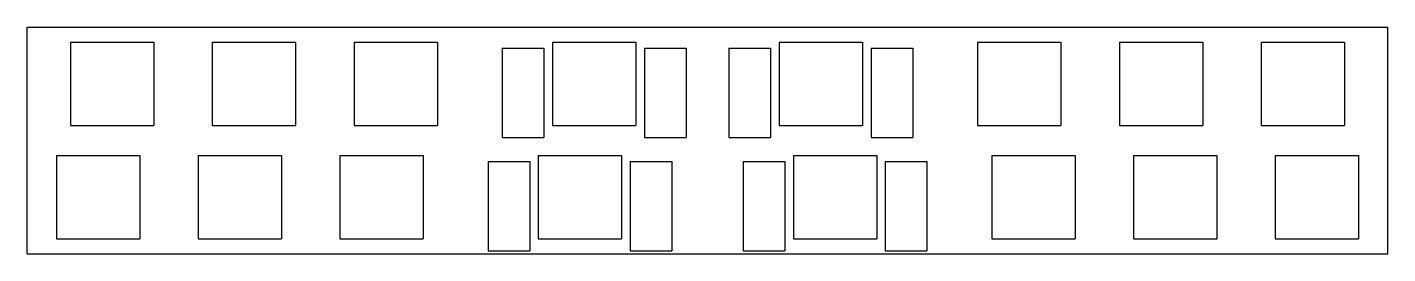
# Model space of a CAD drawing. Header units: millimetres. Extents: x 0 to 229, y -38 to 0.
import ezdxf

# ---------------------------------------------------------------- set-up
doc = ezdxf.new("R2010")
doc.units = ezdxf.units.MM

msp = doc.modelspace()

# ---------------------------------------------------------------- linework, layer by layer
for p, q in [((0, 0), (228.6, 0)), ((0, -38.1), (0, 0)), ((228.6, -38.1), (228.6, 0)), ((7.2875, -2.525), (21.2875, -2.525)), ((7.2875, -2.525), (7.2875, -16.525)), ((21.2875, -2.525), (21.2875, -16.525)), ((31.1, -2.525), (45.1, -2.525)), ((31.1, -2.525), (31.1, -16.525)), ((45.1, -2.525), (45.1, -16.525)), ((54.9125, -2.525), (68.9125, -2.525)), ((54.9125, -2.525), (54.9125, -16.525)), ((68.9125, -2.525), (68.9125, -16.525)), ((79.812, -3.525), (86.812, -3.525)), ((79.812, -3.525), (79.812, -18.525)), ((86.812, -3.525), (86.812, -18.525)), ((88.25, -2.525), (102.25, -2.525)), ((88.25, -2.525), (88.25, -16.525)), ((102.25, -2.525), (102.25, -16.525)), ((103.688, -3.525), (110.688, -3.525)), ((103.688, -3.525), (103.688, -18.525)), ((110.688, -3.525), (110.688, -18.525)), ((117.912, -3.525), (124.912, -3.525)), ((117.912, -3.525), (117.912, -18.525)), ((124.912, -3.525), (124.912, -18.525)), ((126.35, -2.525), (140.35, -2.525)), ((126.35, -2.525), (126.35, -16.525)), ((140.35, -2.525), (140.35, -16.525)), ((141.788, -3.525), (148.788, -3.525)), ((141.788, -3.525), (141.788, -18.525)), ((148.788, -3.525), (148.788, -18.525)), ((159.6875, -2.525), (173.6875, -2.525)), ((159.6875, -2.525), (159.6875, -16.525)), ((173.6875, -2.525), (173.6875, -16.525)), ((183.5, -2.525), (197.5, -2.525)), ((183.5, -2.525), (183.5, -16.525)), ((197.5, -2.525), (197.5, -16.525)), ((207.3125, -2.525), (221.3125, -2.525)), ((207.3125, -2.525), (207.3125, -16.525)), ((221.3125, -2.525), (221.3125, -16.525)), ((7.2875, -16.525), (21.2875, -16.525)), ((31.1, -16.525), (45.1, -16.525)), ((54.9125, -16.525), (68.9125, -16.525)), ((88.25, -16.525), (102.25, -16.525)), ((126.35, -16.525), (140.35, -16.525)), ((159.6875, -16.525), (173.6875, -16.525)), ((183.5, -16.525), (197.5, -16.525)), ((207.3125, -16.525), (221.3125, -16.525)), ((79.812, -18.525), (86.812, -18.525)), ((103.688, -18.525), (110.688, -18.525)), ((117.912, -18.525), (124.912, -18.525)), ((141.788, -18.525), (148.788, -18.525)), ((4.90625, -21.575), (18.90625, -21.575)), ((4.90625, -21.575), (4.90625, -35.575)), ((18.90625, -21.575), (18.90625, -35.575)), ((28.71875, -21.575), (42.71875, -21.575)), ((28.71875, -21.575), (28.71875, -35.575)), ((42.71875, -21.575), (42.71875, -35.575)), ((52.53125, -21.575), (66.53125, -21.575)), ((52.53125, -21.575), (52.53125, -35.575)), ((66.53125, -21.575), (66.53125, -35.575)), ((77.43075, -22.575), (84.43075, -22.575)), ((77.43075, -22.575), (77.43075, -37.575)), ((84.43075, -22.575), (84.43075, -37.575)), ((85.86875, -21.575), (99.86875, -21.575)), ((85.86875, -21.575), (85.86875, -35.575)), ((99.86875, -21.575), (99.86875, -35.575)), ((101.30675, -22.575), (108.30675, -22.575)), ((101.30675, -22.575), (101.30675, -37.575)), ((108.30675, -22.575), (108.30675, -37.575)), ((120.29325, -22.575), (127.29325, -22.575)), ((120.29325, -22.575), (120.29325, -37.575)), ((127.29325, -22.575), (127.29325, -37.575)), ((128.73125, -21.575), (142.73125, -21.575)), ((128.73125, -21.575), (128.73125, -35.575)), ((142.73125, -21.575), (142.73125, -35.575)), ((144.16925, -22.575), (151.16925, -22.575)), ((144.16925, -22.575), (144.16925, -37.575)), ((151.16925, -22.575), (151.16925, -37.575)), ((162.06875, -21.575), (176.06875, -21.575)), ((162.06875, -21.575), (162.06875, -35.575)), ((176.06875, -21.575), (176.06875, -35.575)), ((185.88125, -21.575), (199.88125, -21.575)), ((185.88125, -21.575), (185.88125, -35.575)), ((199.88125, -21.575), (199.88125, -35.575)), ((209.69375, -21.575), (223.69375, -21.575)), ((209.69375, -21.575), (209.69375, -35.575)), ((223.69375, -21.575), (223.69375, -35.575)), ((4.90625, -35.575), (18.90625, -35.575)), ((28.71875, -35.575), (42.71875, -35.575)), ((52.53125, -35.575), (66.53125, -35.575)), ((85.86875, -35.575), (99.86875, -35.575)), ((128.73125, -35.575), (142.73125, -35.575)), ((162.06875, -35.575), (176.06875, -35.575)), ((185.88125, -35.575), (199.88125, -35.575)), ((209.69375, -35.575), (223.69375, -35.575)), ((0, -38.1), (228.6, -38.1)), ((77.43075, -37.575), (84.43075, -37.575)), ((101.30675, -37.575), (108.30675, -37.575)), ((120.29325, -37.575), (127.29325, -37.575)), ((144.16925, -37.575), (151.16925, -37.575))]:
    msp.add_line(p, q)

doc.saveas('drawing.dxf')
